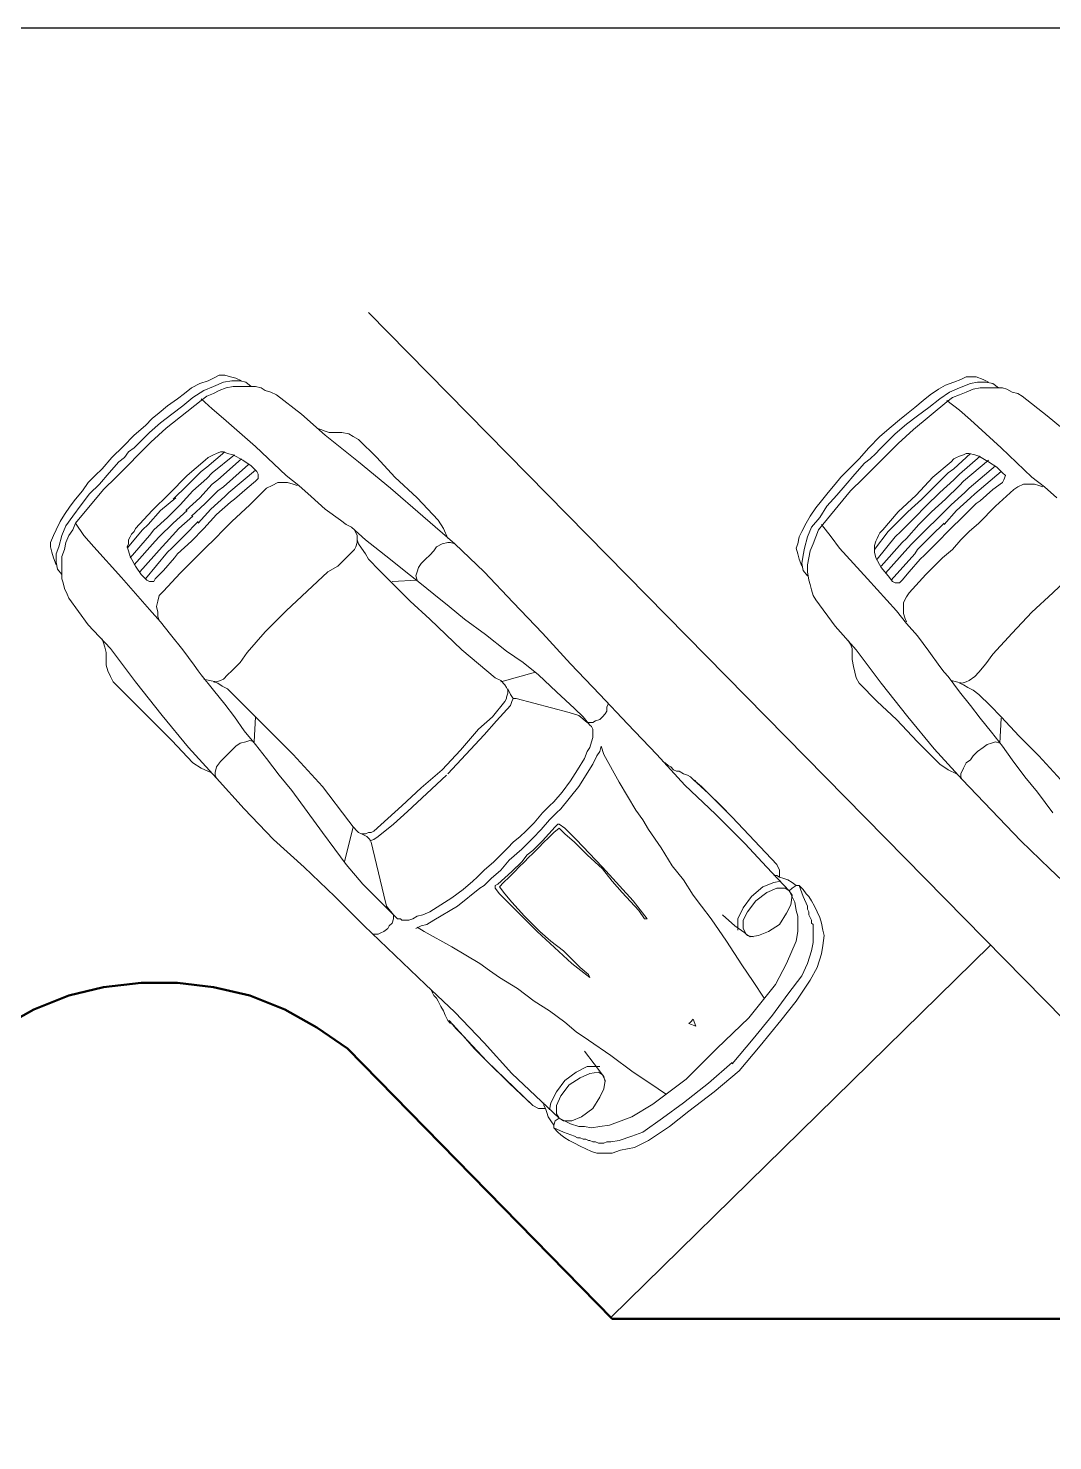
# Model space of a CAD drawing. Header units: metres. Extents: x -24.2 to 51.5, y -28.6 to 30.1.
# Drawn here: x -15.11 to -10.67, y 23.97 to 30.09 of the extents above; entities that cross this region are included whole.
import ezdxf

# ---------------------------------------------------------------- set-up
doc = ezdxf.new("R2010")
doc.units = ezdxf.units.M
for name, color, linetype in [('GF-BLACK', 250, 'Continuous'), ('GF-DARKGRAY', 8, 'Continuous'), ('GF-GRAY', 8, 'Continuous')]:
    doc.layers.add(name, color=color, linetype=linetype)

msp = doc.modelspace()

# ---------------------------------------------------------------- linework, layer by layer
at = {"layer": 'GF-BLACK', "lineweight": 50, "true_color": 0x000000}
for p in [(-13.7283, 25.6705), (11.0973, 24.4998)]:
    msp.add_line(p, (-12.5818, 24.4998), dxfattribs=at)
at = {"layer": 'GF-BLACK', "lineweight": 25, "true_color": 0x000000}
msp.add_lwpolyline([(11.0973, 30.0877), (-24.2464, 30.0877), (-24.2464, -28.567)], dxfattribs=at)
at = {"layer": 'GF-BLACK', "lineweight": 50, "true_color": 0x000000}
msp.add_lwpolyline([(-13.7283, 25.6705), (-13.8611, 25.761), (-13.9999, 25.8395), (-14.1508, 25.8998), (-14.3076, 25.936), (-14.4645, 25.9541), (-14.6214, 25.9541), (-14.7844, 25.936), (-14.9352, 25.8998), (-15.0861, 25.8395), (-15.2249, 25.761), (-15.3516, 25.6645)], dxfattribs=at)
at = {"layer": 'GF-DARKGRAY', "lineweight": 25, "true_color": 0x767676}
for p, q in [((-13.6378, 28.8567), (-9.3534, 24.4998)), ((-12.5878, 24.5058), (-10.9465, 26.117))]:
    msp.add_line(p, q, dxfattribs=at)
at = {"layer": 'GF-GRAY', "lineweight": 13, "true_color": 0x808080}
for p, q in [((-13.0646, 27.2575), (-12.9137, 27.2998)), ((-12.6301, 26.98), (-12.618, 26.9438)), ((-13.7404, 26.4791), (-13.7042, 26.63)), ((-13.5292, 26.2317), (-13.5292, 26.2498)), ((-13.3964, 26.1774), (-13.4266, 26.1955))]:
    msp.add_line(p, q, dxfattribs=at)
for points in [[(-14.187, 28.561), (-14.2111, 28.5731), (-14.2352, 28.5791), (-14.2594, 28.5851), (-14.2835, 28.5851), (-14.3076, 28.5731), (-14.3318, 28.561), (-14.368, 28.5489), (-14.4042, 28.5308), (-14.4344, 28.5067), (-14.4645, 28.4825), (-14.5068, 28.4524), (-14.543, 28.4222), (-14.5732, 28.3981), (-14.6033, 28.3679), (-14.6516, 28.3256), (-14.6999, 28.2774)], [(-14.1447, 28.5368), (-14.1689, 28.555), (-14.193, 28.561), (-14.2292, 28.561), (-14.2654, 28.555), (-14.3076, 28.5368), (-14.3499, 28.5187), (-14.3982, 28.4886), (-14.4404, 28.4524), (-14.4887, 28.4162), (-14.537, 28.38), (-14.5852, 28.3377), (-14.6275, 28.2955), (-14.6516, 28.2713), (-14.6757, 28.2532)], [(-10.9525, 28.555), (-10.9766, 28.567), (-11.0068, 28.5791), (-11.0249, 28.5791), (-11.0491, 28.5791), (-11.0732, 28.567), (-11.1034, 28.555), (-11.1396, 28.5429), (-11.1697, 28.5248), (-11.2059, 28.5006), (-11.2361, 28.4765), (-11.2723, 28.4463), (-11.3085, 28.4162), (-11.3387, 28.392), (-11.3749, 28.3618), (-11.4232, 28.3196), (-11.4715, 28.2713)], [(-12.8111, 25.3688), (-12.9137, 25.4653), (-13.0163, 25.5619), (-13.137, 25.6946), (-13.2637, 25.8274), (-13.3904, 25.9481), (-13.5232, 26.0748), (-13.6559, 26.2015), (-13.7827, 26.3282), (-13.9154, 26.455), (-14.0482, 26.5757), (-14.1749, 26.7084), (-14.2956, 26.8412), (-14.4163, 26.9739), (-14.5309, 27.1127), (-14.6456, 27.2575), (-14.7542, 27.4024), (-14.8507, 27.505), (-14.9352, 27.6196), (-14.9413, 27.6377), (-14.9533, 27.6619), (-14.9594, 27.686), (-14.9654, 27.7041), (-14.9654, 27.7403), (-14.9654, 27.7705), (-14.9654, 27.8006), (-14.9533, 27.8308), (-14.9473, 27.861), (-14.9352, 27.8912), (-14.9171, 27.9153), (-14.9051, 27.9455), (-14.7844, 28.0903), (-14.7301, 28.1446), (-14.5792, 28.2955), (-14.5128, 28.3558), (-14.362, 28.4765), (-14.3378, 28.4946), (-14.3076, 28.5067), (-14.2835, 28.5187), (-14.2533, 28.5308), (-14.2232, 28.5368), (-14.193, 28.5368), (-14.1568, 28.5368), (-14.1266, 28.5368), (-14.1025, 28.5308), (-14.0844, 28.5187), (-14.0602, 28.5127), (-14.0361, 28.5006), (-13.9275, 28.4162), (-13.8249, 28.3256), (-13.6801, 28.211), (-13.5413, 28.0963), (-13.4025, 27.9756), (-13.2637, 27.855), (-13.137, 27.7343), (-13.0102, 27.6015), (-12.8835, 27.4688), (-12.7628, 27.336), (-12.6361, 27.2032), (-12.5154, 27.0765), (-12.3887, 26.9438), (-12.268, 26.811), (-12.1353, 26.6843), (-12.0085, 26.5576), (-11.912, 26.455), (-11.8154, 26.3524)], [(-10.5542, 26.3222), (-10.687, 26.4489), (-10.8137, 26.5696), (-10.9404, 26.7024), (-11.0672, 26.8351), (-11.1878, 26.9679), (-11.3025, 27.1067), (-11.4172, 27.2515), (-11.5258, 27.3963), (-11.6163, 27.4989), (-11.7008, 27.6136), (-11.7128, 27.6317), (-11.7189, 27.6558), (-11.7249, 27.68), (-11.7309, 27.6981), (-11.737, 27.7343), (-11.737, 27.7644), (-11.7309, 27.7946), (-11.7249, 27.8248), (-11.7128, 27.855), (-11.7008, 27.8851), (-11.6887, 27.9153), (-11.6706, 27.9394), (-11.5499, 28.0843), (-11.4956, 28.1386), (-11.3447, 28.2894), (-11.2784, 28.3498), (-11.1335, 28.4705), (-11.1094, 28.4886), (-11.0792, 28.5006), (-11.0491, 28.5127), (-11.0189, 28.5248), (-10.9887, 28.5308), (-10.9585, 28.5308), (-10.9284, 28.5308), (-10.8922, 28.5308), (-10.8741, 28.5248), (-10.8499, 28.5127), (-10.8258, 28.5067), (-10.8077, 28.4946), (-10.6991, 28.4101), (-10.5904, 28.3196)], [(-10.9103, 28.5308), (-10.9344, 28.5489), (-10.9646, 28.555), (-11.0008, 28.555), (-11.0309, 28.5489), (-11.0792, 28.5308), (-11.1215, 28.5127), (-11.1637, 28.4825), (-11.212, 28.4463), (-11.2603, 28.4101), (-11.3085, 28.3739), (-11.3568, 28.3317), (-11.3991, 28.2894), (-11.4232, 28.2653), (-11.4413, 28.2472)], [(-14.362, 28.4825), (-14.3137, 28.4403), (-14.2654, 28.3981), (-14.1266, 28.2774), (-13.9939, 28.1506), (-13.9395, 28.1084), (-13.8852, 28.0601), (-13.8249, 28.0058), (-13.7585, 27.9575), (-13.7344, 27.9394), (-13.7102, 27.9274), (-13.6499, 27.8731), (-13.5896, 27.8248), (-13.5352, 27.7825), (-13.4749, 27.7343), (-13.4146, 27.686), (-13.3542, 27.6377), (-13.2878, 27.5834), (-13.2214, 27.5291), (-13.1309, 27.4627), (-13.0404, 27.3903), (-12.968, 27.342), (-12.9016, 27.2877), (-12.8232, 27.2153), (-12.7447, 27.1429), (-12.7085, 27.1067), (-12.6783, 27.0705)], [(-11.1335, 28.4765), (-11.0792, 28.4343), (-11.0309, 28.392), (-10.8982, 28.2713), (-10.7654, 28.1446), (-10.7111, 28.1024), (-10.6568, 28.0541)], [(-13.2939, 27.8791), (-13.312, 27.9213), (-13.3361, 27.9575), (-13.4266, 28.0541), (-13.5232, 28.1446), (-13.6016, 28.2291), (-13.6801, 28.3075), (-13.7042, 28.3196), (-13.7223, 28.3317), (-13.7525, 28.3377), (-13.7827, 28.3377), (-13.8068, 28.3377), (-13.8249, 28.3437), (-13.843, 28.3498), (-13.8611, 28.3558)], [(-14.9895, 27.7644), (-15.0016, 27.7946), (-15.0076, 27.8188), (-15.0137, 27.8429), (-15.0137, 27.861), (-15.0016, 27.8912), (-14.9895, 27.9153), (-14.9714, 27.9515), (-14.9533, 27.9817), (-14.9292, 28.0179), (-14.9051, 28.0481), (-14.8749, 28.0843), (-14.8507, 28.1205), (-14.8206, 28.1506), (-14.7904, 28.1808), (-14.7482, 28.2291), (-14.6999, 28.2774)], [(-11.7611, 27.7584), (-11.7732, 27.7886), (-11.7792, 27.8127), (-11.7853, 27.8369), (-11.7792, 27.855), (-11.7732, 27.8851), (-11.7611, 27.9093), (-11.743, 27.9455), (-11.7249, 27.9756), (-11.7008, 28.0119), (-11.6766, 28.042), (-11.6465, 28.0782), (-11.6163, 28.1144), (-11.5922, 28.1446), (-11.562, 28.1748), (-11.5137, 28.2231), (-11.4715, 28.2713)], [(-14.9654, 27.7222), (-14.9835, 27.7463), (-14.9895, 27.7765), (-14.9895, 27.8127), (-14.9775, 27.8429), (-14.9654, 27.8912), (-14.9473, 27.9334), (-14.9171, 27.9756), (-14.8809, 28.0239), (-14.8447, 28.0722), (-14.8025, 28.1144), (-14.7602, 28.1627), (-14.718, 28.211), (-14.6939, 28.2291), (-14.6757, 28.2532)], [(-14.3499, 27.9213), (-14.2956, 27.9817), (-14.2352, 28.036), (-14.2171, 28.0481), (-14.1628, 28.0963), (-14.1266, 28.1265), (-14.1145, 28.1386), (-14.1145, 28.1567), (-14.1206, 28.1687), (-14.1447, 28.1929), (-14.1809, 28.217), (-14.2232, 28.2412), (-14.2473, 28.2472), (-14.2654, 28.2532), (-14.2775, 28.2532), (-14.2956, 28.2472), (-14.3076, 28.2412), (-14.3197, 28.2351), (-14.3318, 28.2291), (-14.3439, 28.217), (-14.4223, 28.1506), (-14.5008, 28.0722)], [(-14.4826, 28.0481), (-14.4223, 28.1084), (-14.362, 28.1687), (-14.3378, 28.1869), (-14.2594, 28.2532)], [(-14.4525, 28.0239), (-14.3982, 28.0843), (-14.3378, 28.1386), (-14.3137, 28.1627), (-14.2171, 28.2412)], [(-14.4283, 27.9998), (-14.368, 28.0541), (-14.3137, 28.1144), (-14.2895, 28.1325), (-14.187, 28.2231)], [(-14.4042, 27.9756), (-14.3439, 28.03), (-14.2895, 28.0843), (-14.2654, 28.1024), (-14.1568, 28.1989)], [(-11.737, 27.7162), (-11.7551, 27.7403), (-11.7611, 27.7705), (-11.7551, 27.8067), (-11.749, 27.8369), (-11.737, 27.8851), (-11.7189, 27.9274), (-11.6827, 27.9696), (-11.6525, 28.0179), (-11.6103, 28.0662), (-11.574, 28.1084), (-11.5318, 28.1567), (-11.4896, 28.205), (-11.4654, 28.2231), (-11.4413, 28.2472)], [(-11.1215, 27.9153), (-11.0611, 27.9756), (-11.0068, 28.03), (-10.9887, 28.042), (-10.9344, 28.0903), (-10.8922, 28.1205), (-10.8861, 28.1325), (-10.8801, 28.1506), (-10.8922, 28.1627), (-10.9163, 28.1869), (-10.9525, 28.211), (-10.9947, 28.2351), (-11.0128, 28.2412), (-11.037, 28.2472), (-11.0491, 28.2472), (-11.0611, 28.2412), (-11.0792, 28.2351), (-11.0913, 28.2291), (-11.1034, 28.2231), (-11.1154, 28.211), (-11.1939, 28.1446), (-11.2663, 28.0662)], [(-11.2482, 28.042), (-11.1878, 28.1024), (-11.1275, 28.1627), (-11.1034, 28.1808), (-11.0309, 28.2472)], [(-11.2241, 28.0179), (-11.1637, 28.0782), (-11.1034, 28.1325), (-11.0792, 28.1567), (-10.9887, 28.2351)], [(-11.1999, 27.9937), (-11.1396, 28.0481), (-11.0792, 28.1084), (-11.0611, 28.1265), (-10.9525, 28.217)], [(-14.374, 27.9455), (-14.3197, 28.0058), (-14.2594, 28.0601), (-14.2413, 28.0782), (-14.1266, 28.1748)], [(-11.1697, 27.9696), (-11.1154, 28.0239), (-11.0551, 28.0782), (-11.037, 28.0963), (-10.9223, 28.1929)], [(-11.1456, 27.9394), (-11.0913, 27.9998), (-11.0309, 28.0541), (-11.0128, 28.0722), (-10.8982, 28.1687)], [(-14.5973, 27.6981), (-14.6214, 27.7222), (-14.6456, 27.7584), (-14.6697, 27.8006), (-14.6757, 27.8248), (-14.6818, 27.8429), (-14.6757, 27.855), (-14.6757, 27.8731), (-14.6697, 27.8851), (-14.6637, 27.8972), (-14.6516, 27.9093), (-14.6456, 27.9213), (-14.5732, 27.9998), (-14.5007, 28.0722)], [(-13.9456, 28.1084), (-13.9637, 28.1144), (-13.9878, 28.1205), (-14.0059, 28.1205), (-14.0301, 28.1205), (-14.0542, 28.1084), (-14.0783, 28.0963), (-14.1508, 28.0239), (-14.2292, 27.9515), (-14.2654, 27.9153), (-14.3016, 27.8791)], [(-10.7172, 28.1024), (-10.7353, 28.1084), (-10.7534, 28.1144), (-10.7775, 28.1144), (-10.8016, 28.1144), (-10.8258, 28.1024), (-10.8439, 28.0903), (-10.9223, 28.0179), (-10.9947, 27.9455), (-11.037, 27.9093), (-11.0732, 27.8731)], [(-14.4706, 28.0541), (-14.537, 27.9998), (-14.5913, 27.9394), (-14.6154, 27.9153), (-14.6818, 27.8369)], [(-14.4464, 28.03), (-14.5068, 27.9696), (-14.5671, 27.9153), (-14.5852, 27.8912), (-14.6697, 27.7946)], [(-11.3689, 27.692), (-11.387, 27.7162), (-11.4172, 27.7524), (-11.4413, 27.7946), (-11.4473, 27.8188), (-11.4473, 27.8369), (-11.4473, 27.8489), (-11.4413, 27.867), (-11.4353, 27.8791), (-11.4292, 27.8912), (-11.4232, 27.9032), (-11.4111, 27.9153), (-11.3447, 27.9937), (-11.2663, 28.0662)], [(-11.2422, 28.0481), (-11.3025, 27.9937), (-11.3628, 27.9334), (-11.387, 27.9093), (-11.4473, 27.8308)], [(-11.218, 28.0239), (-11.2784, 27.9636), (-11.3327, 27.9093), (-11.3568, 27.8851), (-11.4353, 27.7886)], [(-14.4223, 27.9998), (-14.4826, 27.9455), (-14.543, 27.8851), (-14.5611, 27.867), (-14.6516, 27.7644)], [(-14.3982, 27.9756), (-14.4585, 27.9213), (-14.5128, 27.861), (-14.5309, 27.8429), (-14.6275, 27.7343)], [(-14.374, 27.9515), (-14.4344, 27.8912), (-14.4887, 27.8369), (-14.5068, 27.8188), (-14.6033, 27.7041)], [(-11.1939, 27.9998), (-11.2542, 27.9394), (-11.3085, 27.8791), (-11.3266, 27.861), (-11.4172, 27.7584)], [(-11.1697, 27.9696), (-11.2241, 27.9153), (-11.2844, 27.855), (-11.3025, 27.8369), (-11.3991, 27.7282)], [(-14.9051, 27.9455), (-14.8689, 27.8912), (-14.8266, 27.8429), (-14.7059, 27.7101), (-14.5852, 27.5713), (-14.537, 27.517), (-14.4947, 27.4627), (-14.4404, 27.3963), (-14.3921, 27.33), (-14.374, 27.3058), (-14.362, 27.2877), (-14.3076, 27.2213), (-14.2594, 27.161), (-14.2171, 27.1067), (-14.1749, 27.0463), (-14.1266, 26.986), (-14.0783, 26.9257), (-14.024, 26.8532), (-13.9697, 26.7869), (-13.9033, 26.6963), (-13.837, 26.6058), (-13.7827, 26.5334), (-13.7344, 26.467), (-13.662, 26.3826), (-13.5896, 26.3101), (-13.5533, 26.2739), (-13.5171, 26.2377)], [(-14.3499, 27.9213), (-14.4042, 27.867), (-14.4645, 27.8127), (-14.4766, 27.7946), (-14.5249, 27.7403), (-14.5611, 27.7041), (-14.5671, 27.692)], [(-13.6982, 27.9153), (-13.6861, 27.8912), (-13.6861, 27.861), (-13.6921, 27.8429), (-13.6982, 27.8308), (-13.7163, 27.8127), (-13.7344, 27.7946), (-13.7706, 27.7584), (-13.8128, 27.7343), (-13.9033, 27.6498), (-13.9939, 27.5653)], [(-11.6766, 27.9394), (-11.6344, 27.8851), (-11.5982, 27.8369), (-11.4775, 27.7041), (-11.3508, 27.5653), (-11.3085, 27.511), (-11.2603, 27.4567), (-11.212, 27.3903), (-11.1637, 27.3239), (-11.1456, 27.2998), (-11.1275, 27.2817), (-11.0792, 27.2153), (-11.0309, 27.155), (-10.9887, 27.1007), (-10.9404, 27.0403), (-10.8922, 26.98), (-10.8499, 26.9196), (-10.7956, 26.8472), (-10.7413, 26.7808), (-10.6749, 26.6903)], [(-11.1456, 27.9455), (-11.1999, 27.8912), (-11.2603, 27.8308), (-11.2723, 27.8127), (-11.3749, 27.6981)], [(-11.1215, 27.9153), (-11.1758, 27.861), (-11.2301, 27.8067), (-11.2482, 27.7886), (-11.2965, 27.7343), (-11.3266, 27.6981), (-11.3387, 27.686)], [(-10.4697, 27.9093), (-10.4577, 27.8851), (-10.4577, 27.855), (-10.4577, 27.8369), (-10.4697, 27.8248), (-10.4818, 27.8067), (-10.4999, 27.7886), (-10.5422, 27.7524), (-10.5844, 27.7282), (-10.6749, 27.6438), (-10.7654, 27.5593)], [(-14.543, 27.5231), (-14.549, 27.5412), (-14.549, 27.5593), (-14.5551, 27.5834), (-14.549, 27.6075), (-14.543, 27.6317), (-14.5249, 27.6498), (-14.4525, 27.7282), (-14.3801, 27.8006), (-14.3439, 27.8369), (-14.3016, 27.8791)], [(-13.6861, 27.8731), (-13.6801, 27.855), (-13.668, 27.8369), (-13.6499, 27.8127), (-13.6378, 27.7886), (-13.5895, 27.7403), (-13.5413, 27.692), (-13.4568, 27.6075), (-13.3723, 27.5291), (-13.2335, 27.3963), (-13.0887, 27.2757), (-13.0646, 27.2636), (-13.0465, 27.2455), (-13.0404, 27.2334), (-13.0344, 27.2213), (-13.0344, 27.2093), (-13.0404, 27.1912), (-13.0404, 27.1851), (-13.0465, 27.1731), (-13.1008, 27.1067), (-13.1611, 27.0524), (-13.2396, 26.9619), (-13.318, 26.8774)], [(-13.2637, 27.855), (-13.2818, 27.861), (-13.2939, 27.861), (-13.318, 27.855), (-13.3421, 27.8429), (-13.3542, 27.8248), (-13.3723, 27.8067), (-13.3904, 27.7886), (-13.4085, 27.7705), (-13.4206, 27.7524), (-13.4266, 27.7343), (-13.4327, 27.7162), (-13.4266, 27.6981), (-13.5352, 27.692)], [(-11.3085, 27.517), (-11.3146, 27.5351), (-11.3206, 27.5532), (-11.3206, 27.5774), (-11.3206, 27.6015), (-11.3085, 27.6256), (-11.2965, 27.6438), (-11.2241, 27.7222), (-11.1516, 27.7946), (-11.1094, 27.8308), (-11.0732, 27.8731)], [(-14.5973, 27.6981), (-14.5852, 27.692), (-14.5671, 27.692)], [(-11.3689, 27.692), (-11.3568, 27.686), (-11.3387, 27.686)], [(-14.3499, 27.2696), (-14.3258, 27.2636), (-14.2956, 27.2575), (-14.2775, 27.2636), (-14.2654, 27.2696), (-14.2473, 27.2877), (-14.2292, 27.3058), (-14.193, 27.342), (-14.1628, 27.3843), (-14.0844, 27.4748), (-13.9939, 27.5653)], [(-11.1154, 27.2636), (-11.0913, 27.2575), (-11.0672, 27.2515), (-11.0491, 27.2575), (-11.037, 27.2636), (-11.0128, 27.2817), (-10.9947, 27.2998), (-10.9646, 27.336), (-10.9344, 27.3782), (-10.8499, 27.4688), (-10.7654, 27.5593)], [(-14.3197, 26.8653), (-14.362, 26.8834), (-14.3982, 26.9076), (-14.4887, 27.0041), (-14.5852, 27.1007), (-14.6637, 27.1791), (-14.7421, 27.2575), (-14.7542, 27.2817), (-14.7663, 27.3058), (-14.7723, 27.33), (-14.7723, 27.3601), (-14.7723, 27.3843), (-14.7783, 27.4084), (-14.7844, 27.4265), (-14.7904, 27.4446)], [(-11.0913, 26.8593), (-11.1275, 26.8774), (-11.1637, 26.9015), (-11.2603, 26.9981), (-11.3508, 27.0946), (-11.4353, 27.1731), (-11.5137, 27.2515), (-11.5258, 27.2757), (-11.5318, 27.2998), (-11.5378, 27.3239), (-11.5439, 27.3541), (-11.5439, 27.3782), (-11.5439, 27.4024), (-11.5499, 27.4205), (-11.562, 27.4386)], [(-14.3076, 27.2575), (-14.2895, 27.2515), (-14.2714, 27.2394), (-14.2473, 27.2274), (-14.2292, 27.2093), (-14.1809, 27.161), (-14.1326, 27.1127), (-14.0482, 27.0282), (-13.9637, 26.9438), (-13.837, 26.805), (-13.7223, 26.6541), (-13.7042, 26.63), (-13.6861, 26.6119), (-13.6801, 26.6058), (-13.668, 26.5998), (-13.6499, 26.5998), (-13.6378, 26.6058), (-13.6258, 26.6058), (-13.6137, 26.6119), (-13.5533, 26.6662), (-13.493, 26.7205), (-13.4085, 26.7989), (-13.318, 26.8774)], [(-13.0344, 27.2274), (-13.0223, 27.2032), (-13.0102, 27.1851), (-12.9982, 27.1851), (-12.7689, 27.1248), (-12.7266, 27.1127), (-12.6904, 27.0825)], [(-11.0792, 27.2515), (-11.0611, 27.2455), (-11.043, 27.2334), (-11.0189, 27.2213), (-10.9947, 27.2032), (-10.9465, 27.155), (-10.8982, 27.1067), (-10.8197, 27.0222), (-10.7353, 26.9377), (-10.6085, 26.7989), (-10.4878, 26.6481), (-10.4758, 26.6239), (-10.4577, 26.6058), (-10.4456, 26.5998), (-10.4335, 26.5938), (-10.4215, 26.5938), (-10.4094, 26.5998), (-10.3973, 26.5998), (-10.3853, 26.6058), (-10.3249, 26.6601), (-10.2646, 26.7144), (-10.1741, 26.7929), (-10.0896, 26.8713)], [(-13.0102, 27.1851), (-13.0163, 27.1731), (-13.0223, 27.155), (-13.0827, 27.0886), (-13.137, 27.0282), (-13.2154, 26.9438), (-13.2939, 26.8593)], [(-12.6059, 27.1731), (-12.5999, 27.161), (-12.6059, 27.1489), (-12.6059, 27.1308), (-12.612, 27.1188), (-12.624, 27.1067), (-12.6361, 27.0946), (-12.6542, 27.0886), (-12.6663, 27.0825), (-12.6904, 27.0825)], [(-14.2956, 26.8412), (-14.3016, 26.8532), (-14.3016, 26.8653), (-14.2956, 26.8894), (-14.2775, 26.9136), (-14.2654, 26.9257), (-14.2473, 26.9438), (-14.2292, 26.9619), (-14.2111, 26.98), (-14.193, 26.992), (-14.1689, 26.9981), (-14.1508, 27.0041), (-14.1326, 26.9981), (-14.1266, 27.1067)], [(-11.0672, 26.8351), (-11.0732, 26.8472), (-11.0732, 26.8593), (-11.0611, 26.8834), (-11.0491, 26.9076), (-11.0309, 26.9196), (-11.0189, 26.9377), (-11.0008, 26.9558), (-10.9766, 26.9739), (-10.9585, 26.986), (-10.9404, 26.992), (-10.9223, 26.9981), (-10.9042, 26.992), (-10.8982, 27.1007)], [(-12.6784, 27.0705), (-12.6723, 27.0644), (-12.6663, 27.0524), (-12.6663, 27.0463), (-12.6663, 27.0343), (-12.6663, 27.0162), (-12.6723, 26.9981), (-12.6784, 26.9739), (-12.6904, 26.9558), (-12.7025, 26.9257), (-12.7327, 26.8774), (-12.7628, 26.8291), (-12.799, 26.7808), (-12.8352, 26.7386), (-12.8534, 26.7205), (-12.8835, 26.6903), (-12.9197, 26.6481), (-12.9559, 26.6119), (-12.9801, 26.5877), (-13.0102, 26.5636)], [(-12.6301, 26.98), (-12.6361, 26.9558), (-12.6482, 26.9377), (-12.6663, 26.9015)], [(-11.924, 25.8877), (-11.9723, 25.9601), (-12.0206, 26.0326), (-12.087, 26.1351), (-12.1534, 26.2317), (-12.1956, 26.286), (-12.2318, 26.3343), (-12.274, 26.4007), (-12.3223, 26.461), (-12.3706, 26.5394), (-12.4249, 26.6179), (-12.449, 26.6601), (-12.4792, 26.7024), (-12.5516, 26.8231), (-12.618, 26.9438)], [(-12.2197, 26.8291), (-12.2318, 26.8351), (-12.2439, 26.8472), (-12.2559, 26.8532), (-12.274, 26.8593), (-12.2921, 26.8713), (-12.3042, 26.8713), (-12.3163, 26.8774), (-12.3284, 26.8894), (-12.3404, 26.8955), (-12.3525, 26.9076), (-12.3646, 26.9136)], [(-13.6318, 26.5696), (-13.6137, 26.5757), (-13.5956, 26.5877), (-13.5292, 26.642), (-13.4689, 26.6963), (-13.3844, 26.7748), (-13.2999, 26.8532)], [(-12.8051, 26.7084), (-12.7266, 26.805), (-12.6663, 26.9015)], [(-11.8697, 26.467), (-12.0628, 26.6722), (-12.1654, 26.7748), (-12.2318, 26.8351)], [(-11.8697, 26.467), (-11.9663, 26.5696), (-12.0628, 26.6722), (-12.1111, 26.7205), (-12.1654, 26.7748), (-12.1956, 26.805), (-12.2318, 26.8351)], [(-12.8051, 26.7084), (-12.8232, 26.6903), (-12.8533, 26.6601), (-12.8896, 26.6179), (-12.9258, 26.5817), (-12.974, 26.5334)], [(-12.4309, 26.2317), (-12.4913, 26.3101), (-12.624, 26.455), (-12.7387, 26.5757), (-12.787, 26.6239), (-12.8111, 26.642), (-12.8171, 26.642), (-12.8292, 26.63), (-12.8835, 26.5696), (-12.9258, 26.5274), (-12.9499, 26.5093)], [(-12.4309, 26.2317), (-12.443, 26.2317), (-12.4671, 26.2679), (-12.5396, 26.3463), (-12.5818, 26.3946), (-12.624, 26.4489), (-12.6904, 26.5093), (-12.7447, 26.5636), (-12.787, 26.5998), (-12.8111, 26.6239), (-12.8352, 26.6058), (-12.8594, 26.5817), (-12.8775, 26.5636), (-12.9016, 26.5394), (-12.9258, 26.5153), (-12.9439, 26.4972)], [(-13.668, 26.5998), (-13.6439, 26.5877), (-13.6318, 26.5757), (-13.6258, 26.5636), (-13.5714, 26.3343), (-13.5594, 26.286), (-13.5292, 26.2498)], [(-13.5171, 26.2377), (-13.5111, 26.2317), (-13.499, 26.2317), (-13.493, 26.2257), (-13.4809, 26.2257), (-13.4628, 26.2257), (-13.4447, 26.2317), (-13.4266, 26.2438), (-13.4025, 26.2498), (-13.3723, 26.2619), (-13.324, 26.292), (-13.2758, 26.3222), (-13.2275, 26.3584), (-13.1852, 26.3946), (-13.1671, 26.4127), (-13.137, 26.4429), (-13.0947, 26.4791), (-13.0585, 26.5153), (-13.0344, 26.5394), (-13.0102, 26.5636)], [(-13.4327, 26.1895), (-13.4085, 26.2015), (-13.3844, 26.2076), (-13.3542, 26.2257), (-13.2516, 26.286), (-13.1551, 26.3645), (-13.137, 26.3765), (-13.1068, 26.4067), (-13.0646, 26.4429), (-13.0283, 26.4851), (-12.974, 26.5334)], [(-12.6784, 25.9782), (-12.7568, 26.0386), (-12.9077, 26.1774), (-13.0223, 26.292), (-13.0706, 26.3403), (-13.0887, 26.3645), (-13.0887, 26.3765), (-13.0766, 26.3826), (-13.0163, 26.4369), (-12.974, 26.4791), (-12.9499, 26.5093)], [(-12.6784, 25.9782), (-12.6844, 25.9903), (-12.7206, 26.0205), (-12.793, 26.0929), (-12.8473, 26.1351), (-12.8956, 26.1774), (-12.962, 26.2438), (-13.0163, 26.3041), (-13.0465, 26.3403), (-13.0706, 26.3705), (-13.0525, 26.3886), (-13.0283, 26.4127), (-13.0042, 26.4369), (-12.9861, 26.455), (-12.962, 26.4791), (-12.9439, 26.4972)], [(-11.8577, 26.4127), (-11.8577, 26.4429), (-11.8697, 26.467)], [(-12.0327, 25.5739), (-11.9421, 25.6826), (-11.8516, 25.7912), (-11.7853, 25.8757), (-11.7249, 25.9662), (-11.6947, 26.0205), (-11.6766, 26.0808), (-11.6706, 26.117), (-11.6646, 26.1593), (-11.6706, 26.1834), (-11.6766, 26.2136), (-11.6827, 26.2377), (-11.6947, 26.2619), (-11.7068, 26.286), (-11.7189, 26.3101), (-11.7309, 26.3282), (-11.743, 26.3403), (-11.7551, 26.3584), (-11.7732, 26.3765)], [(-11.9301, 26.3705), (-11.9784, 26.3282), (-12.0146, 26.28)], [(-11.9301, 26.3705), (-11.8818, 26.3886), (-11.8516, 26.3946)], [(-11.7853, 26.3765), (-11.8034, 26.3886), (-11.8215, 26.4007), (-11.8396, 26.4067), (-11.8577, 26.4127), (-11.8697, 26.4188), (-11.8818, 26.4188)], [(-11.7732, 26.3765), (-11.7853, 26.3765), (-11.8034, 26.3645), (-11.8154, 26.3524)], [(-11.7128, 26.1472), (-11.7128, 26.1593), (-11.7128, 26.1713), (-11.7128, 26.1834), (-11.7128, 26.1955), (-11.7128, 26.2076), (-11.7189, 26.2136), (-11.7189, 26.2257), (-11.7249, 26.2377), (-11.7309, 26.2498), (-11.7309, 26.2619), (-11.737, 26.2739), (-11.737, 26.286), (-11.7551, 26.3282), (-11.7732, 26.3765)], [(-12.1292, 25.6705), (-11.9904, 25.8032), (-11.8758, 25.9481), (-11.8275, 26.0386), (-11.7853, 26.1351), (-11.7792, 26.1774), (-11.7792, 26.2136), (-11.7792, 26.2438), (-11.7853, 26.2679), (-11.7913, 26.3041), (-11.8154, 26.3524)], [(-11.9723, 26.1532), (-11.9965, 26.1593), (-12.0085, 26.1713), (-12.0508, 26.2015), (-12.1051, 26.2498)], [(-12.0387, 26.1834), (-12.0387, 26.2317), (-12.0146, 26.28)], [(-13.6197, 26.1653), (-13.6077, 26.1653), (-13.5956, 26.1653), (-13.5835, 26.1713), (-13.5714, 26.1774), (-13.5533, 26.1895), (-13.5473, 26.2015), (-13.5352, 26.2136), (-13.5292, 26.2317)], [(-12.3465, 25.4714), (-12.4189, 25.5196), (-12.4913, 25.5679), (-12.5878, 25.6403), (-12.6844, 25.7067), (-12.7387, 25.7429), (-12.787, 25.7851), (-12.8533, 25.8334), (-12.9197, 25.8757), (-12.9921, 25.93), (-13.0706, 25.9782), (-13.1128, 26.0084), (-13.1551, 26.0386), (-13.2758, 26.111), (-13.3964, 26.1774)], [(-12.0628, 25.6041), (-11.9723, 25.7127), (-11.8878, 25.8153), (-11.8215, 25.9058), (-11.7611, 25.9843), (-11.737, 26.0386), (-11.7189, 26.0929), (-11.7128, 26.1291), (-11.7128, 26.1472)], [(-13.2818, 25.7791), (-13.2939, 25.7912), (-13.2999, 25.8032), (-13.3059, 25.8153), (-13.312, 25.8334), (-13.324, 25.8515), (-13.3301, 25.8636), (-13.3361, 25.8757), (-13.3421, 25.8877), (-13.3542, 25.8998), (-13.3602, 25.9119), (-13.3663, 25.9239)], [(-12.9258, 25.4231), (-13.1249, 25.6162), (-13.2275, 25.7248), (-13.2878, 25.7912)], [(-12.9258, 25.4231), (-13.0283, 25.5196), (-13.1249, 25.6162), (-13.1792, 25.6705), (-13.2275, 25.7248), (-13.2577, 25.755), (-13.2878, 25.7912)], [(-12.2197, 25.767), (-12.2499, 25.7791), (-12.2439, 25.7851)], [(-12.2197, 25.767), (-12.2318, 25.7972), (-12.2439, 25.7851)], [(-12.1292, 25.6705), (-12.262, 25.5377), (-12.4068, 25.4291), (-12.4973, 25.3748), (-12.5939, 25.3386), (-12.6361, 25.3326), (-12.6723, 25.3265), (-12.7025, 25.3326), (-12.7266, 25.3326), (-12.7628, 25.3446), (-12.8111, 25.3688)], [(-12.612, 25.5257), (-12.618, 25.5498), (-12.624, 25.5558), (-12.6602, 25.6041), (-12.7025, 25.6584)], [(-12.6361, 25.592), (-12.6904, 25.592), (-12.7387, 25.5679), (-12.787, 25.5317), (-12.8232, 25.4834), (-12.8473, 25.4351), (-12.8533, 25.405)], [(-12.0327, 25.5739), (-12.1413, 25.4834), (-12.2499, 25.3989), (-12.3344, 25.3326), (-12.4249, 25.2722), (-12.4852, 25.242), (-12.5456, 25.23), (-12.5818, 25.2179), (-12.618, 25.2179), (-12.6482, 25.2179), (-12.6723, 25.2239), (-12.6965, 25.236), (-12.7206, 25.2481), (-12.7447, 25.2601), (-12.7689, 25.2722), (-12.787, 25.2843), (-12.8051, 25.2964), (-12.8171, 25.3084), (-12.8352, 25.3265)], [(-12.0628, 25.6101), (-12.1654, 25.5196), (-12.274, 25.4351), (-12.3646, 25.3688), (-12.449, 25.3084), (-12.4973, 25.2903), (-12.5516, 25.2722), (-12.5878, 25.2662), (-12.6059, 25.2662)], [(-12.8715, 25.411), (-12.9016, 25.411), (-12.9258, 25.4231)], [(-12.8352, 25.3386), (-12.8473, 25.3567), (-12.8594, 25.3748), (-12.8654, 25.3929), (-12.8715, 25.411), (-12.8775, 25.4231), (-12.8775, 25.4351)], [(-12.8352, 25.3265), (-12.8352, 25.3386), (-12.8292, 25.3567), (-12.8111, 25.3688)], [(-12.6059, 25.2662), (-12.618, 25.2601), (-12.6301, 25.2601), (-12.6421, 25.2601), (-12.6542, 25.2662), (-12.6663, 25.2662), (-12.6784, 25.2722), (-12.6844, 25.2722), (-12.6965, 25.2783), (-12.7085, 25.2783), (-12.7206, 25.2843), (-12.7327, 25.2843), (-12.7447, 25.2903), (-12.793, 25.3084), (-12.8352, 25.3265)]]:
    msp.add_lwpolyline(points, dxfattribs=at)
for points in [[(-11.8154, 26.3524), (-11.8335, 26.3645), (-11.8697, 26.3645), (-11.912, 26.3463), (-11.9603, 26.3101), (-11.9965, 26.2619), (-12.0146, 26.2257), (-12.0146, 26.1895), (-12.0025, 26.1653), (-11.9844, 26.1532), (-11.9482, 26.1593), (-11.9059, 26.1774), (-11.8577, 26.2076), (-11.8275, 26.2558), (-11.8094, 26.292), (-11.8034, 26.3343)], [(-12.8111, 25.3688), (-12.8232, 25.3869), (-12.8232, 25.4231), (-12.8051, 25.4653), (-12.7689, 25.5136), (-12.7206, 25.5438), (-12.6783, 25.5619), (-12.6421, 25.5679), (-12.624, 25.5558), (-12.612, 25.5317), (-12.618, 25.4955), (-12.6361, 25.4593), (-12.6663, 25.411), (-12.7146, 25.3748), (-12.7568, 25.3567), (-12.793, 25.3567)]]:
    msp.add_lwpolyline(points, close=True, dxfattribs=at)

doc.saveas('drawing.dxf')
